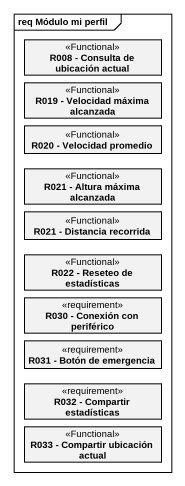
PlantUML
@startuml
mainframe req Módulo mi perfil
hide circle
hide empty members
class "R008 - Consulta de ubicación actual" as R008_Consulta_de_ubicación <<Functional>>
class "R019 - Velocidad máxima alcanzada" as R019_Velocidad_máxima <<Functional>>
class "R020 - Velocidad promedio" as R020_Velocidad_promedio <<Functional>>
class "R021 - Altura máxima alcanzada" as R021_Altura_máxima_alcanzada <<Functional>>
class "R021 - Distancia recorrida" as R021_Distancia_recorrida <<Functional>>
class "R022 - Reseteo de estadísticas" as R022_Reseteo_de_estadísticas <<Functional>>
class "R030 - Conexión con periférico" as R030_Conexión_con_periférico <<requirement>>
class "R031 - Botón de emergencia" as R031_Botón_de_emergencia <<requirement>>
class "R032 - Compartir estadísticas" as R032_Compartir_estadísticas <<requirement>>
class "R033 - Compartir ubicación actual" as R033_Compartir_ubicación <<Functional>>
@enduml
